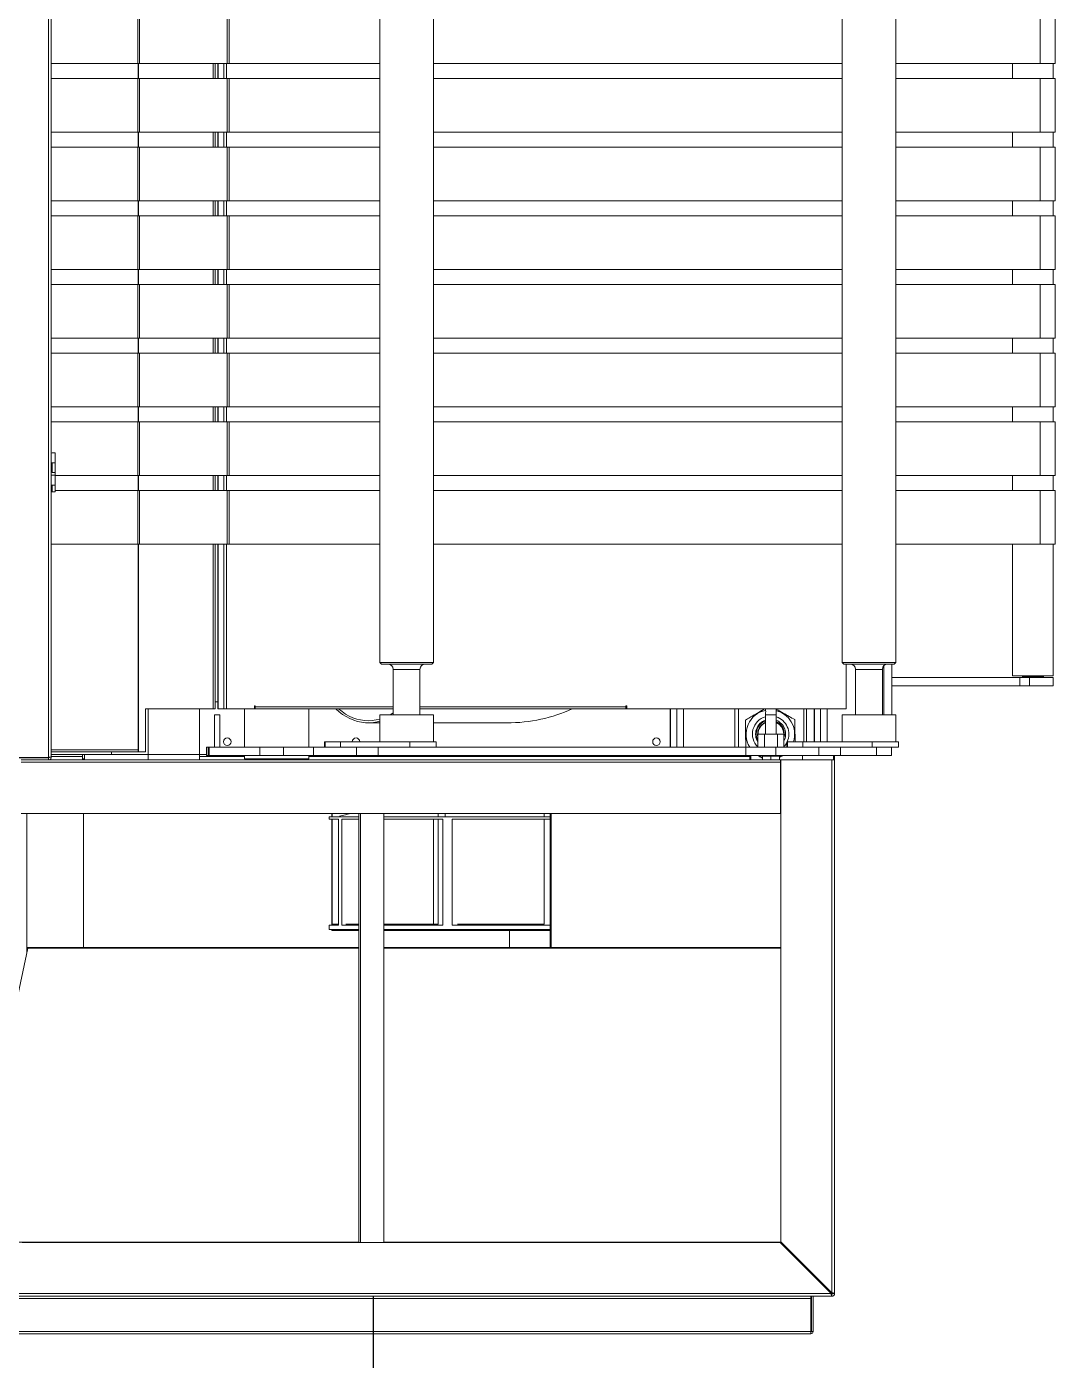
# Model space of a CAD drawing. Header units: millimetres. Extents: x 8553 to 64453, y 11523 to 72084.
# Drawn here: x 32840 to 33607, y 19129 to 20124 of the extents above; entities that cross this region are included whole.
import ezdxf

# ---------------------------------------------------------------- set-up
doc = ezdxf.new("R2010")
doc.units = ezdxf.units.MM
doc.layers.add('grey', color=254, linetype='Continuous')
doc.layers.add('tube_Ele', color=50, linetype='Continuous')

msp = doc.modelspace()

# ---------------------------------------------------------------- linework, layer by layer
at = {"layer": 'grey', "linetype": 'Continuous', "lineweight": 15}
for p, q in [((32856.48, 22331.96), (32856.48, 19578.926)), ((32858.48, 19579.326), (32858.48, 22331.56)), ((33103.385, 19649.782), (33103.385, 22271.382)), ((33143.385, 22271.382), (33143.385, 19649.782)), ((33448.148, 19649.782), (33448.148, 22271.382)), ((33488.148, 22271.382), (33488.148, 19649.782)), ((32923.039, 20136.477), (32923.039, 20096.477)), ((32924.202, 20136.477), (32924.202, 20096.477)), ((32989.705, 20136.477), (32989.705, 20096.477)), ((32991.147, 20136.477), (32991.147, 20096.477)), ((33595.718, 20136.477), (33595.718, 20096.477)), ((33607.081, 20136.477), (33607.081, 20096.477)), ((32858.48, 20096.477), (32923.039, 20096.477)), ((32923.039, 20096.477), (32924.202, 20096.477)), ((32923.311, 20096.477), (32923.311, 20085.277)), ((32923.575, 20096.477), (32923.575, 20085.277)), ((32924.202, 20096.477), (32989.705, 20096.477)), ((32979.227, 20096.477), (32979.227, 20085.277)), ((32980.747, 20096.477), (32980.747, 20085.277)), ((32982.756, 20085.277), (32982.756, 20096.477)), ((32982.821, 20096.477), (32982.821, 20085.277)), ((32987.093, 20096.477), (32987.093, 20085.277)), ((32989.078, 20096.477), (32989.078, 20085.277)), ((32989.705, 20096.477), (32991.147, 20096.477)), ((32991.147, 20096.477), (33103.385, 20096.477)), ((33143.385, 20096.477), (33448.148, 20096.477)), ((33488.148, 20096.477), (33595.718, 20096.477)), ((33575.186, 20085.277), (33575.186, 20096.477)), ((33607.081, 20096.477), (33595.718, 20096.477)), ((33605.586, 20096.477), (33605.586, 20085.277)), ((32858.48, 20085.277), (32923.039, 20085.277)), ((32923.039, 20085.277), (32923.039, 20045.277)), ((32923.039, 20085.277), (32924.202, 20085.277)), ((32924.202, 20085.277), (32924.202, 20045.277)), ((32924.202, 20085.277), (32989.705, 20085.277)), ((32989.705, 20085.277), (32989.705, 20045.277)), ((32989.705, 20085.277), (32991.147, 20085.277)), ((32991.147, 20085.277), (32991.147, 20045.277)), ((32991.147, 20085.277), (33103.385, 20085.277)), ((33143.385, 20085.277), (33448.148, 20085.277)), ((33488.148, 20085.277), (33595.718, 20085.277)), ((33595.718, 20085.277), (33595.718, 20045.277)), ((33607.081, 20085.277), (33595.718, 20085.277)), ((33607.081, 20085.277), (33607.081, 20045.277)), ((32858.48, 20045.277), (32923.039, 20045.277)), ((32923.039, 20045.277), (32924.202, 20045.277)), ((32923.311, 20045.277), (32923.311, 20034.077)), ((32923.575, 20045.277), (32923.575, 20034.077)), ((32924.202, 20045.277), (32989.705, 20045.277)), ((32979.227, 20045.277), (32979.227, 20034.077)), ((32980.747, 20045.277), (32980.747, 20034.077)), ((32982.756, 20034.077), (32982.756, 20045.277)), ((32982.821, 20045.277), (32982.821, 20034.077)), ((32987.093, 20045.277), (32987.093, 20034.077)), ((32989.078, 20045.277), (32989.078, 20034.077)), ((32989.705, 20045.277), (32991.147, 20045.277)), ((32991.147, 20045.277), (33103.385, 20045.277)), ((33143.385, 20045.277), (33448.148, 20045.277)), ((33488.148, 20045.277), (33595.718, 20045.277)), ((33575.186, 20034.077), (33575.186, 20045.277)), ((33607.081, 20045.277), (33595.718, 20045.277)), ((33605.586, 20045.277), (33605.586, 20034.077)), ((32858.48, 20034.077), (32923.039, 20034.077)), ((32923.039, 20034.077), (32923.039, 19994.077)), ((32923.039, 20034.077), (32924.202, 20034.077)), ((32924.202, 20034.077), (32924.202, 19994.077)), ((32924.202, 20034.077), (32989.705, 20034.077)), ((32989.705, 20034.077), (32989.705, 19994.077)), ((32989.705, 20034.077), (32991.147, 20034.077)), ((32991.147, 20034.077), (32991.147, 19994.077)), ((32991.147, 20034.077), (33103.385, 20034.077)), ((33143.385, 20034.077), (33448.148, 20034.077)), ((33488.148, 20034.077), (33595.718, 20034.077)), ((33595.718, 20034.077), (33595.718, 19994.077)), ((33607.081, 20034.077), (33595.718, 20034.077)), ((33607.081, 20034.077), (33607.081, 19994.077)), ((32858.48, 19994.077), (32923.039, 19994.077)), ((32923.039, 19994.077), (32924.202, 19994.077)), ((32923.311, 19994.077), (32923.311, 19982.877)), ((32923.575, 19994.077), (32923.575, 19982.877)), ((32924.202, 19994.077), (32989.705, 19994.077)), ((32979.227, 19994.077), (32979.227, 19982.877)), ((32980.747, 19994.077), (32980.747, 19982.877)), ((32982.756, 19982.877), (32982.756, 19994.077)), ((32982.821, 19994.077), (32982.821, 19982.877)), ((32987.093, 19994.077), (32987.093, 19982.877)), ((32989.078, 19994.077), (32989.078, 19982.877)), ((32989.705, 19994.077), (32991.147, 19994.077)), ((32991.147, 19994.077), (33103.385, 19994.077)), ((33143.385, 19994.077), (33448.148, 19994.077)), ((33488.148, 19994.077), (33595.718, 19994.077)), ((33575.186, 19982.877), (33575.186, 19994.077)), ((33607.081, 19994.077), (33595.718, 19994.077)), ((33605.586, 19994.077), (33605.586, 19982.877)), ((32858.48, 19982.877), (32923.039, 19982.877)), ((32923.039, 19982.877), (32923.039, 19942.877)), ((32923.039, 19982.877), (32924.202, 19982.877)), ((32924.202, 19982.877), (32924.202, 19942.877)), ((32924.202, 19982.877), (32989.705, 19982.877)), ((32989.705, 19982.877), (32989.705, 19942.877)), ((32989.705, 19982.877), (32991.147, 19982.877)), ((32991.147, 19982.877), (32991.147, 19942.877)), ((32991.147, 19982.877), (33103.385, 19982.877)), ((33143.385, 19982.877), (33448.148, 19982.877)), ((33488.148, 19982.877), (33595.718, 19982.877)), ((33595.718, 19982.877), (33595.718, 19942.877)), ((33607.081, 19982.877), (33595.718, 19982.877)), ((33607.081, 19982.877), (33607.081, 19942.877)), ((32858.48, 19942.877), (32923.039, 19942.877)), ((32923.039, 19942.877), (32924.202, 19942.877)), ((32923.311, 19942.877), (32923.311, 19931.677)), ((32923.575, 19942.877), (32923.575, 19931.677)), ((32924.202, 19942.877), (32989.705, 19942.877)), ((32979.227, 19942.877), (32979.227, 19931.677)), ((32980.747, 19942.877), (32980.747, 19931.677)), ((32982.756, 19931.677), (32982.756, 19942.877)), ((32982.821, 19942.877), (32982.821, 19931.677)), ((32987.093, 19942.877), (32987.093, 19931.677)), ((32989.078, 19942.877), (32989.078, 19931.677)), ((32989.705, 19942.877), (32991.147, 19942.877)), ((32991.147, 19942.877), (33103.385, 19942.877)), ((33143.385, 19942.877), (33448.148, 19942.877)), ((33488.148, 19942.877), (33595.718, 19942.877)), ((33575.186, 19931.677), (33575.186, 19942.877)), ((33607.081, 19942.877), (33595.718, 19942.877)), ((33605.586, 19942.877), (33605.586, 19931.677)), ((32858.48, 19931.677), (32923.039, 19931.677)), ((32923.039, 19931.677), (32923.039, 19891.677)), ((32923.039, 19931.677), (32924.202, 19931.677)), ((32924.202, 19931.677), (32924.202, 19891.677)), ((32924.202, 19931.677), (32989.705, 19931.677)), ((32989.705, 19931.677), (32989.705, 19891.677)), ((32989.705, 19931.677), (32991.147, 19931.677)), ((32991.147, 19931.677), (32991.147, 19891.677)), ((32991.147, 19931.677), (33103.385, 19931.677)), ((33143.385, 19931.677), (33448.148, 19931.677)), ((33488.148, 19931.677), (33595.718, 19931.677)), ((33595.718, 19931.677), (33595.718, 19891.677)), ((33607.081, 19931.677), (33595.718, 19931.677)), ((33607.081, 19931.677), (33607.081, 19891.677)), ((32858.48, 19891.677), (32923.039, 19891.677)), ((32923.039, 19891.677), (32924.202, 19891.677)), ((32923.311, 19891.677), (32923.311, 19880.477)), ((32923.575, 19891.677), (32923.575, 19880.477)), ((32924.202, 19891.677), (32989.705, 19891.677)), ((32979.227, 19891.677), (32979.227, 19880.477)), ((32980.747, 19891.677), (32980.747, 19880.477)), ((32982.756, 19880.477), (32982.756, 19891.677)), ((32982.821, 19891.677), (32982.821, 19880.477)), ((32987.093, 19891.677), (32987.093, 19880.477)), ((32989.078, 19891.677), (32989.078, 19880.477)), ((32989.705, 19891.677), (32991.147, 19891.677)), ((32991.147, 19891.677), (33103.385, 19891.677)), ((33143.385, 19891.677), (33448.148, 19891.677)), ((33488.148, 19891.677), (33595.718, 19891.677)), ((33575.186, 19880.477), (33575.186, 19891.677)), ((33607.081, 19891.677), (33595.718, 19891.677)), ((33605.586, 19891.677), (33605.586, 19880.477)), ((32858.48, 19880.477), (32923.039, 19880.477)), ((32923.039, 19880.477), (32923.039, 19840.477)), ((32923.039, 19880.477), (32924.202, 19880.477)), ((32924.202, 19880.477), (32924.202, 19840.477)), ((32924.202, 19880.477), (32989.705, 19880.477)), ((32989.705, 19880.477), (32989.705, 19840.477)), ((32989.705, 19880.477), (32991.147, 19880.477)), ((32991.147, 19880.477), (32991.147, 19840.477)), ((32991.147, 19880.477), (33103.385, 19880.477)), ((33143.385, 19880.477), (33448.148, 19880.477)), ((33488.148, 19880.477), (33595.718, 19880.477)), ((33595.718, 19880.477), (33595.718, 19840.477)), ((33607.081, 19880.477), (33595.718, 19880.477)), ((33607.081, 19880.477), (33607.081, 19840.477)), ((32858.48, 19840.477), (32923.039, 19840.477)), ((32923.039, 19840.477), (32924.202, 19840.477)), ((32923.311, 19840.477), (32923.311, 19829.277)), ((32923.575, 19840.477), (32923.575, 19829.277)), ((32924.202, 19840.477), (32989.705, 19840.477)), ((32979.227, 19840.477), (32979.227, 19829.277)), ((32980.747, 19840.477), (32980.747, 19829.277)), ((32982.756, 19829.277), (32982.756, 19840.477)), ((32982.821, 19840.477), (32982.821, 19829.277)), ((32987.093, 19840.477), (32987.093, 19829.277)), ((32989.078, 19840.477), (32989.078, 19829.277)), ((32989.705, 19840.477), (32991.147, 19840.477)), ((32991.147, 19840.477), (33103.385, 19840.477)), ((33143.385, 19840.477), (33448.148, 19840.477)), ((33488.148, 19840.477), (33595.718, 19840.477)), ((33575.186, 19829.277), (33575.186, 19840.477)), ((33607.081, 19840.477), (33595.718, 19840.477)), ((33605.586, 19840.477), (33605.586, 19829.277)), ((32858.48, 19829.277), (32923.039, 19829.277)), ((32923.039, 19829.277), (32923.039, 19789.277)), ((32923.039, 19829.277), (32924.202, 19829.277)), ((32924.202, 19829.277), (32924.202, 19789.277)), ((32924.202, 19829.277), (32989.705, 19829.277)), ((32989.705, 19829.277), (32989.705, 19789.277)), ((32989.705, 19829.277), (32991.147, 19829.277)), ((32991.147, 19829.277), (32991.147, 19789.277)), ((32991.147, 19829.277), (33103.385, 19829.277)), ((33143.385, 19829.277), (33448.148, 19829.277)), ((33488.148, 19829.277), (33595.718, 19829.277)), ((33595.718, 19829.277), (33595.718, 19789.277)), ((33607.081, 19829.277), (33595.718, 19829.277)), ((33607.081, 19829.277), (33607.081, 19789.277)), ((32859.098, 19805.983), (32858.48, 19805.896)), ((32861.498, 19805.983), (32859.098, 19805.983)), ((32861.498, 19805.983), (32861.498, 19798.628)), ((32859.098, 19798.628), (32858.48, 19798.716)), ((32861.498, 19798.628), (32859.098, 19798.628)), ((32859.098, 19791.46), (32859.098, 19798.628)), ((32861.498, 19791.46), (32861.498, 19798.628)), ((32859.098, 19791.46), (32858.48, 19791.548)), ((32861.498, 19789.468), (32858.48, 19789.468)), ((32861.498, 19791.46), (32859.098, 19791.46)), ((32861.498, 19791.46), (32861.498, 19789.468)), ((32861.498, 19782.079), (32861.498, 19789.468)), ((32861.498, 19789.277), (32923.039, 19789.277)), ((32923.039, 19789.277), (32924.202, 19789.277)), ((32923.311, 19789.277), (32923.311, 19778.077)), ((32923.575, 19789.277), (32923.575, 19778.077)), ((32924.202, 19789.277), (32989.705, 19789.277)), ((32979.227, 19789.277), (32979.227, 19778.077)), ((32980.747, 19789.277), (32980.747, 19778.077)), ((32982.756, 19778.077), (32982.756, 19789.277)), ((32982.821, 19789.277), (32982.821, 19778.077)), ((32987.093, 19789.277), (32987.093, 19778.077)), ((32989.078, 19789.277), (32989.078, 19778.077)), ((32989.705, 19789.277), (32991.147, 19789.277)), ((32991.147, 19789.277), (33103.385, 19789.277)), ((33143.385, 19789.277), (33448.148, 19789.277)), ((33488.148, 19789.277), (33595.718, 19789.277)), ((33575.186, 19778.077), (33575.186, 19789.277)), ((33607.081, 19789.277), (33595.718, 19789.277)), ((33605.586, 19789.277), (33605.586, 19778.077)), ((32861.498, 19782.079), (32858.48, 19782.079)), ((32859.098, 19776.902), (32858.48, 19776.99)), ((32859.098, 19782.079), (32859.098, 19776.902)), ((32861.498, 19776.902), (32859.098, 19776.902)), ((32861.498, 19782.079), (32861.498, 19776.902)), ((32861.498, 19778.077), (32923.039, 19778.077)), ((32923.039, 19778.077), (32923.039, 19738.077)), ((32923.039, 19778.077), (32924.202, 19778.077)), ((32924.202, 19778.077), (32924.202, 19738.077)), ((32924.202, 19778.077), (32989.705, 19778.077)), ((32989.705, 19778.077), (32989.705, 19738.077)), ((32989.705, 19778.077), (32991.147, 19778.077)), ((32991.147, 19778.077), (32991.147, 19738.077)), ((32991.147, 19778.077), (33103.385, 19778.077)), ((33143.385, 19778.077), (33448.148, 19778.077)), ((33488.148, 19778.077), (33595.718, 19778.077)), ((33595.718, 19778.077), (33595.718, 19738.077)), ((33607.081, 19778.077), (33595.718, 19778.077)), ((33607.081, 19778.077), (33607.081, 19738.077)), ((32858.48, 19738.077), (32923.039, 19738.077)), ((32923.039, 19738.077), (32924.202, 19738.077)), ((32923.311, 19738.077), (32923.311, 19584.593)), ((32923.575, 19738.077), (32923.575, 19583.073)), ((32924.202, 19738.077), (32989.705, 19738.077)), ((32979.227, 19738.077), (32979.227, 19615.073)), ((32980.747, 19738.077), (32980.747, 19615.073)), ((32982.756, 19615.073), (32982.756, 19738.077)), ((32982.821, 19738.077), (32982.821, 19615.073)), ((32987.093, 19738.077), (32987.093, 19615.073)), ((32989.078, 19738.077), (32989.078, 19615.073)), ((32989.705, 19738.077), (32991.147, 19738.077)), ((32991.147, 19738.077), (33103.385, 19738.077)), ((33143.385, 19738.077), (33448.148, 19738.077)), ((33488.148, 19738.077), (33595.718, 19738.077)), ((33575.186, 19639.843), (33575.186, 19738.077)), ((33607.081, 19738.077), (33595.718, 19738.077)), ((33605.586, 19738.077), (33605.586, 19639.843)), ((33104.585, 19648.582), (33103.385, 19649.782)), ((33143.385, 19649.782), (33103.385, 19649.782)), ((33104.585, 19648.582), (33142.185, 19648.582)), ((33143.385, 19649.782), (33142.185, 19648.582)), ((33449.348, 19648.582), (33448.148, 19649.782)), ((33488.148, 19649.782), (33448.148, 19649.782)), ((33449.348, 19648.582), (33486.948, 19648.582)), ((33451.263, 19648.582), (33451.263, 19615.073)), ((33479.178, 19610.643), (33479.178, 19647.262)), ((33485.308, 19610.643), (33485.308, 19648.582)), ((33488.148, 19649.782), (33486.948, 19648.582)), ((33113.385, 19610.643), (33113.385, 19644.582)), ((33113.632, 19644.582), (33113.385, 19644.582)), ((33133.385, 19644.582), (33113.632, 19644.582)), ((33133.385, 19644.582), (33133.385, 19610.643)), ((33458.148, 19610.643), (33458.148, 19644.582)), ((33458.395, 19644.582), (33458.148, 19644.582)), ((33478.148, 19644.582), (33458.395, 19644.582)), ((33478.148, 19644.582), (33478.148, 19610.643)), ((33478.196, 19645.203), (33478.196, 19610.643)), ((33478.257, 19638.643), (33478.196, 19638.643)), ((33478.257, 19632.243), (33478.257, 19638.643)), ((33485.308, 19632.243), (33485.308, 19638.643)), ((33580.659, 19638.643), (33485.308, 19638.643)), ((33598.031, 19639.843), (33575.186, 19639.843)), ((33580.659, 19638.643), (33580.659, 19632.243)), ((33587.891, 19638.643), (33580.659, 19638.643)), ((33582.586, 19639.043), (33582.586, 19639.843)), ((33582.986, 19638.643), (33582.586, 19639.043)), ((33582.586, 19639.043), (33598.186, 19639.043)), ((33587.891, 19632.243), (33587.891, 19638.643)), ((33605.586, 19638.643), (33587.891, 19638.643)), ((33598.186, 19639.043), (33597.786, 19638.643)), ((33605.586, 19639.843), (33598.031, 19639.843)), ((33598.186, 19639.843), (33598.186, 19639.043)), ((33605.586, 19638.643), (33605.586, 19632.243)), ((33478.196, 19632.243), (33478.257, 19632.243)), ((33580.659, 19632.243), (33485.308, 19632.243)), ((33580.659, 19632.243), (33587.891, 19632.243)), ((33605.586, 19632.243), (33587.891, 19632.243)), ((32980.747, 19620.273), (32982.756, 19620.273)), ((33009.999, 19617.273), (33009.999, 19615.073)), ((33010.575, 19617.273), (33009.999, 19617.273)), ((33010.126, 19616.273), (33009.999, 19616.273)), ((33010.126, 19616.273), (33010.126, 19615.073)), ((33010.238, 19616.673), (33010.238, 19617.273)), ((33010.238, 19616.673), (33010.575, 19616.673)), ((33010.575, 19616.673), (33010.575, 19617.273)), ((33113.385, 19616.673), (33010.575, 19616.673)), ((33286.965, 19616.673), (33133.385, 19616.673)), ((33286.965, 19617.273), (33286.965, 19616.673)), ((33287.54, 19617.273), (33286.965, 19617.273)), ((33287.203, 19615.073), (33287.203, 19617.273)), ((33287.54, 19615.073), (33287.54, 19617.273)), ((32928.747, 19583.073), (32928.747, 19615.073)), ((32928.747, 19615.073), (32979.227, 19615.073)), ((32930.712, 19581.043), (32930.712, 19615.073)), ((32969.112, 19581.043), (32969.112, 19615.073)), ((32980.747, 19615.073), (32979.227, 19615.073)), ((32980.266, 19586.643), (32980.266, 19610.643)), ((32984.266, 19610.643), (32980.266, 19610.643)), ((32982.756, 19615.073), (32982.821, 19615.073)), ((32982.821, 19615.073), (32987.093, 19615.073)), ((32984.266, 19610.643), (32984.266, 19586.643)), ((32987.093, 19615.073), (32989.078, 19615.073)), ((32989.078, 19615.073), (33009.999, 19615.073)), ((33002.48, 19586.643), (33002.48, 19615.073)), ((33010.126, 19615.073), (33009.999, 19615.073)), ((33113.385, 19615.073), (33010.126, 19615.073)), ((33050.48, 19615.073), (33050.48, 19586.643)), ((33103.385, 19590.643), (33103.385, 19610.643)), ((33143.385, 19610.643), (33103.385, 19610.643)), ((33286.515, 19615.073), (33133.385, 19615.073)), ((33143.385, 19610.643), (33143.385, 19590.643)), ((33287.203, 19615.073), (33287.54, 19615.073)), ((33287.54, 19615.073), (33451.263, 19615.073)), ((33320.024, 19586.643), (33320.024, 19615.073)), ((33320.193, 19615.073), (33320.193, 19586.643)), ((33324.799, 19615.073), (33324.799, 19586.643)), ((33329.781, 19615.073), (33329.781, 19586.643)), ((33368.088, 19615.073), (33368.088, 19586.643)), ((33370.937, 19615.073), (33370.937, 19586.643)), ((33376.062, 19606.634), (33376.03, 19606.634)), ((33391.04, 19614.043), (33391.04, 19615.073)), ((33391.04, 19596.243), (33391.04, 19612.056)), ((33391.04, 19596.243), (33391.04, 19610.643)), ((33399.04, 19610.643), (33391.04, 19610.643)), ((33399.04, 19615.073), (33399.04, 19614.043)), ((33399.04, 19612.056), (33399.04, 19596.243)), ((33399.04, 19610.643), (33399.04, 19596.243)), ((33419.68, 19615.073), (33419.68, 19590.643)), ((33421.68, 19615.073), (33421.68, 19590.643)), ((33427.284, 19590.643), (33427.284, 19615.073)), ((33427.453, 19590.643), (33427.453, 19615.073)), ((33432.059, 19590.643), (33432.059, 19615.073)), ((33437.041, 19590.643), (33437.041, 19615.073)), ((33448.148, 19590.643), (33448.148, 19610.643)), ((33488.148, 19610.643), (33448.148, 19610.643)), ((33488.148, 19610.643), (33488.148, 19590.643)), ((33103.385, 19604.69), (33094.931, 19604.69)), ((33198.168, 19604.69), (33143.385, 19604.69)), ((33385.341, 19586.643), (33385.341, 19596.243)), ((33385.341, 19596.243), (33390.206, 19596.243)), ((33390.206, 19586.643), (33390.206, 19596.243)), ((33390.206, 19596.243), (33399.906, 19596.243)), ((33399.906, 19586.643), (33399.906, 19596.243)), ((33399.906, 19596.243), (33404.74, 19596.243)), ((33404.74, 19586.643), (33404.74, 19596.243)), ((32974.231, 19580.243), (32974.231, 19586.643)), ((32975.518, 19586.643), (32974.231, 19586.643)), ((32975.518, 19580.243), (32975.518, 19586.643)), ((32975.518, 19586.643), (32976.121, 19586.643)), ((32976.121, 19586.643), (32976.121, 19580.243)), ((32980.266, 19586.643), (32976.121, 19586.643)), ((32984.266, 19586.643), (32980.266, 19586.643)), ((33013.985, 19586.643), (32984.266, 19586.643)), ((33013.985, 19580.243), (33013.985, 19586.643)), ((33013.985, 19586.643), (33031.531, 19586.643)), ((33031.531, 19586.643), (33031.531, 19580.243)), ((33053.935, 19586.643), (33031.531, 19586.643)), ((33053.935, 19580.243), (33053.935, 19586.643)), ((33064.382, 19586.643), (33053.935, 19586.643)), ((33062.071, 19586.643), (33062.071, 19590.643)), ((33062.62, 19590.643), (33062.071, 19590.643)), ((33062.62, 19586.643), (33062.62, 19590.643)), ((33062.662, 19590.643), (33062.62, 19590.643)), ((33062.662, 19590.643), (33062.662, 19586.643)), ((33074.093, 19590.643), (33062.662, 19590.643)), ((33064.382, 19586.643), (33074.093, 19586.643)), ((33074.093, 19586.643), (33074.093, 19590.643)), ((33125.789, 19590.643), (33074.093, 19590.643)), ((33125.789, 19586.643), (33074.093, 19586.643)), ((33086.042, 19586.643), (33086.042, 19580.243)), ((33102.166, 19580.243), (33102.166, 19586.643)), ((33125.789, 19586.643), (33125.789, 19590.643)), ((33145.385, 19590.643), (33125.789, 19590.643)), ((33145.385, 19586.643), (33125.789, 19586.643)), ((33145.385, 19590.643), (33145.385, 19586.643)), ((33145.385, 19586.643), (33376.294, 19586.643)), ((33376.294, 19586.643), (33376.294, 19580.243)), ((33398.699, 19586.643), (33376.294, 19586.643)), ((33398.699, 19580.243), (33398.699, 19586.643)), ((33409.145, 19586.643), (33398.699, 19586.643)), ((33406.834, 19586.643), (33406.834, 19590.643)), ((33407.383, 19590.643), (33406.834, 19590.643)), ((33407.383, 19586.643), (33407.383, 19590.643)), ((33407.426, 19590.643), (33407.383, 19590.643)), ((33407.426, 19590.643), (33407.426, 19586.643)), ((33418.857, 19590.643), (33407.426, 19590.643)), ((33409.145, 19586.643), (33418.857, 19586.643)), ((33418.857, 19586.643), (33418.857, 19590.643)), ((33470.553, 19590.643), (33418.857, 19590.643)), ((33470.553, 19586.643), (33418.857, 19586.643)), ((33430.805, 19586.643), (33430.805, 19580.243)), ((33446.929, 19580.243), (33446.929, 19586.643)), ((33470.553, 19586.643), (33470.553, 19590.643)), ((33490.148, 19590.643), (33470.553, 19590.643)), ((33490.148, 19586.643), (33470.553, 19586.643)), ((33473.669, 19586.643), (33473.669, 19580.243)), ((33485.064, 19586.643), (33485.064, 19580.243)), ((33490.148, 19590.643), (33490.148, 19586.643)), ((32856.48, 19578.926), (32812.48, 19578.926)), ((32812.48, 19578.643), (32856.48, 19578.643)), ((33402.08, 19577.043), (32836.08, 19577.043)), ((32856.48, 19578.643), (32856.48, 19577.043)), ((32858.48, 19579.043), (32857.357, 19579.043)), ((32923.311, 19584.593), (32858.48, 19584.593)), ((32923.311, 19583.073), (32858.48, 19583.073)), ((32903.28, 19581.043), (32858.48, 19581.043)), ((32881.68, 19579.683), (32858.48, 19579.683)), ((32858.48, 19579.326), (32858.48, 19579.043)), ((32881.68, 19581.043), (32881.68, 19579.683)), ((32881.68, 19579.683), (32881.68, 19577.043)), ((32883.28, 19577.843), (32881.68, 19577.843)), ((32883.28, 19577.043), (32883.28, 19581.043)), ((32903.28, 19581.043), (32903.28, 19583.073)), ((32903.28, 19581.043), (32930.712, 19581.043)), ((32923.311, 19584.593), (32923.311, 19583.073)), ((32923.575, 19583.073), (32923.311, 19583.073)), ((32928.747, 19583.073), (32923.575, 19583.073)), ((32930.712, 19581.043), (32969.112, 19581.043)), ((32930.712, 19577.043), (32930.712, 19581.043)), ((32969.112, 19581.043), (32974.231, 19581.043)), ((32969.112, 19577.043), (32969.112, 19581.043)), ((33002.48, 19579.683), (32969.112, 19579.683)), ((32974.231, 19580.243), (32975.518, 19580.243)), ((32975.518, 19580.243), (32976.121, 19580.243)), ((32976.121, 19580.243), (33013.985, 19580.243)), ((33002.48, 19577.843), (33002.48, 19580.243)), ((33050.48, 19577.843), (33002.48, 19577.843)), ((33013.985, 19580.243), (33031.531, 19580.243)), ((33031.531, 19580.243), (33053.935, 19580.243)), ((33050.48, 19580.243), (33050.48, 19577.843)), ((33379.28, 19579.683), (33050.48, 19579.683)), ((33086.042, 19580.243), (33053.935, 19580.243)), ((33086.042, 19580.243), (33102.166, 19580.243)), ((33102.166, 19580.243), (33376.294, 19580.243)), ((33376.294, 19580.243), (33398.699, 19580.243)), ((33379.28, 19580.243), (33379.28, 19579.683)), ((33379.28, 19579.683), (33379.28, 19577.043)), ((33380.08, 19577.843), (33379.28, 19577.843)), ((33380.08, 19577.043), (33380.08, 19580.243)), ((33388.748, 19578.427), (33385.51, 19580.243)), ((33388.748, 19579.843), (33389.188, 19580.243)), ((33391.894, 19579.843), (33388.748, 19579.843)), ((33388.748, 19579.843), (33388.748, 19577.043)), ((33395.04, 19579.843), (33391.894, 19579.843)), ((33395.04, 19579.843), (33395.04, 19577.043)), ((33398.186, 19579.843), (33395.04, 19579.843)), ((33401.332, 19579.843), (33398.186, 19579.843)), ((33430.805, 19580.243), (33398.699, 19580.243)), ((33400.892, 19580.243), (33401.332, 19579.843)), ((33401.332, 19579.843), (33401.332, 19577.043)), ((33402.08, 19575.283), (33402.08, 19577.043)), ((33402.08, 19577.043), (33402.48, 19577.043)), ((33402.48, 19217.608), (33402.48, 19577.043)), ((33402.48, 19577.043), (33440.48, 19577.043)), ((33418.48, 19577.043), (33418.48, 19580.243)), ((33430.805, 19580.243), (33446.929, 19580.243)), ((33442.48, 19577.043), (33440.48, 19577.043)), ((33440.48, 19179.608), (33440.48, 19577.043)), ((33441.68, 19580.243), (33441.68, 19577.043)), ((33442.48, 19580.243), (33442.48, 19577.043)), ((33442.48, 19179.043), (33442.48, 19577.043)), ((33446.929, 19580.243), (33473.669, 19580.243)), ((33473.669, 19580.243), (33485.064, 19580.243)), ((33402.08, 19575.283), (32836.08, 19575.283)), ((33402.48, 19575.443), (33402.08, 19575.443)), ((33402.08, 19575.283), (33402.08, 19537.043)), ((33402.48, 19570.643), (33402.08, 19570.643)), ((33402.48, 19546.643), (33402.08, 19546.643)), ((33402.08, 19537.043), (32836.08, 19537.043)), ((32840.155, 19433.218), (32840.155, 19537.043)), ((32882.534, 19537.043), (32882.534, 19437.043)), ((33067.68, 19537.043), (33067.68, 19534.612)), ((33067.805, 19537.043), (33067.805, 19534.545)), ((33087.81, 19217.043), (33087.81, 19537.043)), ((33088.966, 19217.043), (33088.966, 19537.043)), ((33106.492, 19537.043), (33106.492, 19217.043)), ((33146.908, 19537.043), (33146.908, 19534.545)), ((33152.181, 19537.043), (33152.181, 19534.545)), ((33225.944, 19537.043), (33225.944, 19534.545)), ((33230.541, 19437.043), (33230.541, 19537.043)), ((33231.258, 19537.043), (33231.258, 19437.043)), ((33402.48, 19537.043), (33402.08, 19537.043)), ((33065.68, 19532.945), (33065.68, 19534.545)), ((33065.68, 19534.545), (33087.81, 19534.545)), ((33065.68, 19532.945), (33072.583, 19532.945)), ((33067.68, 19532.945), (33067.68, 19454.643)), ((33067.805, 19532.945), (33067.805, 19454.643)), ((33072.583, 19532.945), (33072.583, 19453.745)), ((33075.069, 19532.945), (33075.069, 19453.745)), ((33075.069, 19532.945), (33087.81, 19532.945)), ((33106.492, 19534.545), (33230.541, 19534.545)), ((33106.492, 19532.945), (33150.296, 19532.945)), ((33143.457, 19454.643), (33143.457, 19532.945)), ((33146.908, 19532.945), (33146.908, 19454.643)), ((33150.296, 19532.945), (33150.296, 19453.745)), ((33157.368, 19532.945), (33157.368, 19453.745)), ((33157.368, 19532.945), (33230.541, 19532.945)), ((33225.944, 19532.945), (33225.944, 19454.643)), ((33065.68, 19450.545), (33065.68, 19453.745)), ((33065.68, 19453.745), (33072.583, 19453.745)), ((33065.68, 19450.545), (33087.81, 19450.545)), ((33067.68, 19453.745), (33067.68, 19454.643)), ((33067.68, 19454.643), (33067.68, 19454.643)), ((33067.68, 19449.843), (33067.68, 19450.545)), ((33087.81, 19449.843), (33067.68, 19449.843)), ((33072.583, 19454.643), (33067.805, 19454.643)), ((33075.069, 19453.745), (33087.81, 19453.745)), ((33087.81, 19454.643), (33078.184, 19454.643)), ((33146.908, 19454.643), (33106.492, 19454.643)), ((33106.492, 19453.745), (33150.296, 19453.745)), ((33106.492, 19450.545), (33230.541, 19450.545)), ((33230.541, 19449.843), (33106.492, 19449.843)), ((33157.368, 19453.745), (33230.541, 19453.745)), ((33225.944, 19454.643), (33161.44, 19454.643)), ((33200.08, 19437.043), (33200.08, 19449.843)), ((33087.81, 19437.043), (32840.155, 19437.043)), ((32840.155, 19433.218), (32840.155, 19437.043)), ((33402.48, 19437.043), (33106.492, 19437.043)), ((32840.88, 19436.645), (32794.48, 19217.286)), ((32840.88, 19436.645), (33087.81, 19436.645)), ((33106.492, 19436.645), (33402.48, 19436.645)), ((33087.81, 19217.286), (32794.48, 19217.286)), ((32836.88, 19217.043), (33401.914, 19217.043)), ((33402.48, 19217.286), (33106.492, 19217.286)), ((33439.914, 19179.043), (33401.914, 19217.043)), ((33401.914, 19217.043), (33402.48, 19217.043)), ((33402.48, 19217.608), (33440.48, 19179.608)), ((33402.48, 19217.043), (33402.48, 19217.608)), ((33414.714, 19204.243), (33415.846, 19204.243)), ((32763.311, 19179.043), (33439.914, 19179.043)), ((33434.246, 19185.843), (33433.114, 19185.843)), ((33439.686, 19180.403), (33438.554, 19180.403)), ((33440.48, 19178.643), (33440.48, 19177.043)), ((33440.88, 19179.043), (33442.48, 19179.043)), ((32634.48, 19175.443), (33424.88, 19175.443)), ((32756.48, 19177.043), (33440.48, 19177.043)), ((33424.88, 19175.443), (33424.88, 19177.043)), ((33424.88, 19150.643), (33424.88, 19175.443)), ((33425.28, 19177.043), (33425.28, 19150.643)), ((33426.48, 19177.043), (33426.48, 19150.643)), ((33424.88, 19150.643), (32612.08, 19150.643)), ((32612.08, 19149.043), (33424.88, 19149.043)), ((33424.88, 19150.243), (33424.88, 19150.643)), ((33424.88, 19150.243), (33424.88, 19149.043)), ((33425.28, 19150.643), (33426.48, 19150.643))]:
    msp.add_line(p, q, dxfattribs=at)
at = {"layer": 'grey', "linetype": 'Continuous', "lineweight": 15, "flags": 128}
for points in [[(33010.575, 19616.673), (33010.567, 19616.361), (33010.541, 19616.061), (33010.499, 19615.784), (33010.444, 19615.542), (33010.375, 19615.343), (33010.298, 19615.195), (33010.213, 19615.104), (33010.126, 19615.073)], [(33010.238, 19616.673), (33010.236, 19616.595), (33010.229, 19616.52), (33010.219, 19616.451), (33010.205, 19616.39), (33010.188, 19616.34), (33010.169, 19616.304), (33010.147, 19616.281), (33010.126, 19616.273)], [(33286.515, 19615.073), (33286.603, 19615.104), (33286.687, 19615.195), (33286.765, 19615.343), (33286.833, 19615.542), (33286.889, 19615.784), (33286.93, 19616.061), (33286.956, 19616.361), (33286.965, 19616.673)], [(33070.644, 19615.073), (33073.011, 19612.996), (33075.624, 19611.026), (33078.325, 19609.309), (33081.102, 19607.855), (33083.942, 19606.669), (33086.832, 19605.757), (33089.76, 19605.123), (33092.71, 19604.769), (33095.671, 19604.699), (33098.629, 19604.911), (33101.57, 19605.405), (33103.385, 19605.853)], [(33072.751, 19615.073), (33075.282, 19613.061), (33077.915, 19611.29), (33080.628, 19609.777), (33083.408, 19608.529), (33086.241, 19607.553), (33089.115, 19606.852), (33092.016, 19606.43), (33094.931, 19606.29), (33097.845, 19606.43), (33100.746, 19606.852), (33103.385, 19607.485)], [(33110.851, 19610.643), (33111.946, 19611.29), (33113.385, 19612.219)], [(33388.748, 19579.114), (33387.444, 19579.616), (33386.135, 19580.243)], [(33403.06, 19580.243), (33402.848, 19580.133), (33401.332, 19579.442)], [(33424.88, 19177.043), (33425.192, 19177.012), (33425.28, 19176.992)]]:
    msp.add_lwpolyline(points, dxfattribs=at)
at = {"layer": 'grey', "linetype": 'Continuous', "lineweight": 15}
for centre in [(32989.68, 19590.643), (33309.68, 19590.643)]:
    msp.add_circle(centre, 2.8, dxfattribs=at)
for centre, radius, start, end in [((33109.385, 19644.582), 4, 0, 90), ((33137.385, 19644.582), 4, 90, 180), ((33454.148, 19644.582), 4, 0, 90), ((33482.148, 19644.582), 4, 90, 180), ((33394.597, 19596.243), 18.1, 101.273376, 212.031576), ((33394.82, 19596.243), 13.6, 106.135834, 224.900833), ((33394.82, 19596.243), 11.2, 109.722712, 212.183217), ((33394.597, 19596.243), 10.484, 109.832291, 208.008012), ((33387.108, 19613.043), 4.058, 345.925961, 14.264854), ((33394.597, 19596.243), 18.1, 30.719876, 75.943738), ((33394.82, 19596.243), 13.6, 335.684272, 71.921266), ((33394.82, 19596.243), 11.2, 332.33803, 67.863081), ((33394.7, 19596.243), 9.6, 112.409677, 192.85895), ((33395.025, 19596.243), 9.6, 114.522706, 180.000029), ((33394.597, 19596.243), 10.484, 345.327189, 64.926903), ((33394.558, 19596.243), 10.484, 346.192955, 64.691559), ((33395.025, 19596.243), 9.6, 359.999979, 65.27377), ((33394.597, 19596.243), 18.1, 341.977419, 30.719883), ((33085.68, 19590.643), 2.8, 360, 180), ((33394.82, 19596.243), 13.6, 316.836293, 332.05211), ((33439.578, 19179.672), 1.18, 304.504439, 345.152356), ((33440.48, 19179.043), 2, 270, 0), ((33440.48, 19179.043), 0.4, 270, 0), ((33424.88, 19175.443), 0.4, 0, 90), ((33424.88, 19150.643), 0.4, 270, 0), ((33424.88, 19150.643), 1.6, 270, 0)]:
    msp.add_arc(centre, radius, start, end, dxfattribs=at)
at = {"layer": 'grey', "linetype": 'Continuous', "lineweight": 15, "extrusion": (-5.18637e-14, -6.40433e-30, -1)}
msp.add_ellipse((33198.168, 19666.69), major_axis=(87.681, 0), ratio=0.7071068, start_param=0.9836509, end_param=1.5707963, dxfattribs=at)
at = {"layer": 'grey', "linetype": 'Continuous', "lineweight": 15}
for points, knots in [([(33390.23, 19615.073), (33389.289, 19614.514), (33386.792, 19613.031), (33383.106, 19610.84), (33379.306, 19608.582), (33377.125, 19607.285), (33376.03, 19606.634)], [0, 0, 0, 0, 0.1993386, 0.5290491, 0.7633521, 1, 1, 1, 1]), ([(33376.03, 19606.634), (33376.052, 19604.79), (33376.097, 19601.062), (33376.166, 19595.54), (33376.228, 19590.684), (33376.265, 19587.861), (33376.28, 19586.643)], [0, 0, 0, 0, 0.28141665, 0.56893605, 0.81395872, 1, 1, 1, 1]), ([(33376.062, 19606.634), (33377.149, 19607.279), (33379.332, 19608.576), (33383.095, 19610.811), (33386.79, 19613.007), (33389.286, 19614.491), (33390.266, 19615.073)], [0, 0, 0, 0, 0.2344759, 0.4709304, 0.792364, 1, 1, 1, 1]), ([(33376.314, 19586.643), (33376.297, 19588.072), (33376.256, 19591.387), (33376.193, 19596.485), (33376.126, 19601.764), (33376.083, 19605.001), (33376.062, 19606.634)], [0, 0, 0, 0, 0.2179909, 0.5054782, 0.7504735, 1, 1, 1, 1]), ([(33399.04, 19614.043), (33399.038, 19614.032), (33399.032, 19614.011), (33398.994, 19613.844), (33398.949, 19613.596), (33398.916, 19613.281), (33398.91, 19612.942), (33398.933, 19612.619), (33398.974, 19612.34), (33399.016, 19612.141), (33399.041, 19612.041), (33399.038, 19612.053), (33399.037, 19612.056)], [0, 0, 0, 0, 0.1051322, 0.2101901, 0.317195, 0.4257587, 0.5321272, 0.6359399, 0.7408266, 0.8486958, 0.9569029, 1, 1, 1, 1]), ([(33399.04, 19614.846), (33399.088, 19614.819), (33400.789, 19613.866), (33404.016, 19612.057), (33408.612, 19609.479), (33411.435, 19607.895), (33412.859, 19607.096)], [0, 0, 0, 0, 0.0104681, 0.3742462, 0.6842562, 1, 1, 1, 1]), ([(33412.859, 19607.096), (33412.883, 19605.252), (33412.932, 19601.522), (33413.002, 19596.01), (33413.047, 19592.344), (33413.067, 19590.687), (33413.068, 19590.643)], [0, 0, 0, 0, 0.3428698, 0.693175, 0.9917035, 1, 1, 1, 1]), ([(33385.472, 19580.243), (33385.721, 19580.103), (33386.815, 19579.489), (33387.906, 19578.878), (33388.748, 19578.406)], [0, 0, 0, 0, 0.2275206, 1, 1, 1, 1]), ([(33403.69, 19580.243), (33402.956, 19579.806), (33402.166, 19579.337), (33401.388, 19578.874), (33401.332, 19578.842)], [0, 0, 0, 0, 0.9291738, 1, 1, 1, 1]), ([(33073.483, 19535.198), (33074.108, 19535.295), (33076.353, 19535.643), (33078.73, 19536.332), (33080.439, 19536.977), (33080.614, 19537.043)], [0, 0, 0, 0, 0.2569255, 0.9239813, 1, 1, 1, 1]), ([(33440.48, 19177.043), (33440.439, 19177.066), (33440.356, 19177.111), (33440.233, 19177.467), (33440.109, 19177.989), (33440.003, 19178.549), (33439.938, 19178.91), (33439.914, 19179.043)], [0, 0, 0, 0, 0.2181749, 0.4363498, 0.6545151, 0.8726803, 1, 1, 1, 1]), ([(33440.48, 19179.608), (33440.708, 19179.567), (33441.165, 19179.485), (33441.772, 19179.361), (33442.225, 19179.238), (33442.45, 19179.132), (33442.472, 19179.067), (33442.48, 19179.043)], [0, 0, 0, 0, 0.2181749, 0.4363498, 0.6545151, 0.8726803, 1, 1, 1, 1])]:
    msp.add_open_spline(points, degree=3, knots=knots, dxfattribs=at)
for points in [[(32856.48, 19578.926), (32856.742, 19578.959), (32857.266, 19579.026), (32857.927, 19579.126), (32858.39, 19579.226), (32858.45, 19579.292), (32858.48, 19579.326)], [(32856.88, 19579.043), (32856.874, 19578.99), (32856.862, 19578.885), (32856.769, 19578.753), (32856.637, 19578.661), (32856.532, 19578.649), (32856.48, 19578.643)], [(32858.48, 19579.043), (32858.45, 19578.781), (32858.39, 19578.256), (32857.927, 19577.595), (32857.266, 19577.133), (32856.742, 19577.073), (32856.48, 19577.043)], [(33440.48, 19178.643), (33440.433, 19178.649), (33440.338, 19178.661), (33440.197, 19178.753), (33440.056, 19178.885), (33439.961, 19178.99), (33439.914, 19179.043)], [(33440.48, 19179.608), (33440.532, 19179.561), (33440.637, 19179.467), (33440.769, 19179.326), (33440.862, 19179.184), (33440.874, 19179.09), (33440.88, 19179.043)]]:
    msp.add_open_spline(points, degree=3, dxfattribs=at)
at = {"layer": 'tube_Ele'}
msp.add_line((33098.48, 19177.043), (33098.438, 18261.513), dxfattribs=at)

doc.saveas('drawing.dxf')
